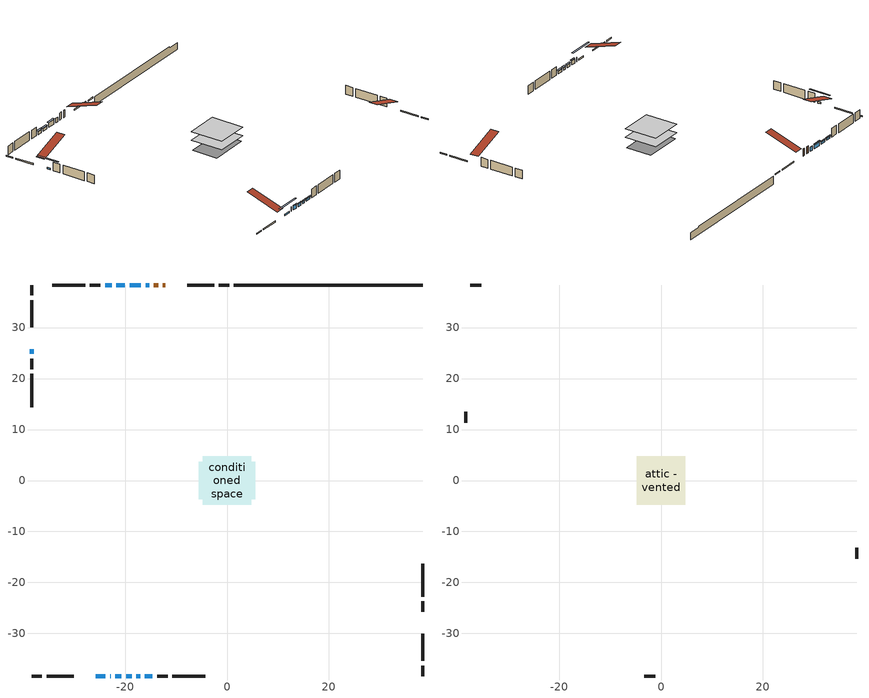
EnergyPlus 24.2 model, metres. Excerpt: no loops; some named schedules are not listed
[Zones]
conditioned space
 floor outside (Floor1 construction): -0.78,-0.78 -0.78,0.78 0.78,0.78 0.78,-0.78 z0.37
 floor adiabatic (AdiabaticFloorConstruction): -4.72,-4.72 -4.72,4.72 4.72,4.72 4.72,-4.72 z0.37
 floor foundation (Slab1 construction): -5.54,-3.71 -5.54,3.71 5.54,3.71 5.54,-3.71 z-1.92
 wall outside (RimJoist1 construction): 0.44,38.35 -1.62,38.35 / -38.35,-38.35 -36.3,-38.35 / -38.35,38.35 -38.35,36.3 / 38.35,-38.35 38.35,-36.3 z0.37:0.67
 wall outside (RimJoist2 construction): -2.55,38.35 -7.84,38.35 / -35.37,-38.35 -30.07,-38.35 / -38.35,35.37 -38.35,30.07 / 38.35,-35.37 38.35,-30.07 z0.37:0.67
 wall outside (AdiabaticWallConstruction 1): -12.13,38.35 -12.6,38.35 / -13.53,38.35 -14.35,38.35 z0.37:2.4
 wall outside (AdiabaticWallConstruction): -15.28,38.35 -15.98,38.35 / -22.93,-38.35 -22.82,-38.35 z0.37:1.59; -25.79,-38.35 -23.85,-38.35 / -38.35,25.79 -38.35,24.82 z0.37:0.8; -16.91,38.35 -19.12,38.35 z0.37:1.61; -20.05,38.35 -21.72,38.35 / -22.65,38.35 -23.93,38.35 / -17.8,-38.35 -17.03,-38.35 / -16.11,-38.35 -14.63,-38.35 z0.37:1.13; -21.89,-38.35 -20.72,-38.35 z0.37:1.49; -19.79,-38.35 -18.72,-38.35 z0.37:1.16
 wall outside (Wall1 construction): -24.85,38.35 -26.9,38.35 / -13.71,-38.35 -11.66,-38.35 / -38.35,23.89 -38.35,21.84 / 38.35,-25.79 38.35,-23.74 z0.37:2.81
 wall outside (Wall2 construction): -27.83,38.35 -34.33,38.35 / -10.73,-38.35 -4.23,-38.35 / -38.35,20.91 -38.35,14.42 / 38.35,-22.81 38.35,-16.31 z0.37:2.81
 wall foundation (FoundationWall1 construction): 1.37,38.35,-1.92 1.37,38.35,0.37 34.66,38.35,0.37 34.66,38.35,0.03 38.35,38.35,0.03 38.35,38.35,-1.92
 window (WindowConstruction 7): -15.28,38.35 -15.98,38.35 z0.37:1.59
 window (WindowConstruction 9): -25.79,-38.35 -23.85,-38.35 z0.37:0.8
 window (WindowConstruction 10): -38.35,25.79 -38.35,24.82 z0.37:0.8
 window (WindowConstruction): -16.91,38.35 -19.12,38.35 z0.37:1.61
 window (WindowConstruction 1): -20.05,38.35 -21.72,38.35 z0.37:1.13
 window (WindowConstruction 2): -22.65,38.35 -23.92,38.35 z0.37:1.13
 window (WindowConstruction 8): -22.92,-38.35 -22.82,-38.35 z0.37:1.59
 window (WindowConstruction 3): -21.89,-38.35 -20.72,-38.35 z0.37:1.49
 window (WindowConstruction 4): -19.79,-38.35 -18.73,-38.35 z0.37:1.16
 window (WindowConstruction 5): -17.8,-38.35 -17.03,-38.35 z0.37:1.13
 window (WindowConstruction 6): -16.11,-38.35 -14.63,-38.35 z0.37:1.13
 door (Door): -12.13,38.35 -12.6,38.35 z0.37:2.4
 door (Door 1): -13.53,38.35 -14.35,38.35 z0.37:2.4
 ceiling adiabatic (AdiabaticFloorConstruction): 4.72,-4.72 4.72,4.72 -4.72,4.72 -4.72,-4.72 z0.37
attic - vented
 floor to conditioned space (Floor2 construction Reversed): -4.73,-4.73 -4.73,4.73 4.73,4.73 4.73,-4.73 z2.81
 wall outside (Wall3 construction): -35.25,38.35 -37.42,38.35 / -3.3,-38.35 -1.13,-38.35 / -38.35,13.49 -38.35,11.32 / 38.35,-15.38 38.35,-13.21 z0.37:2.81
 roof outside (Roof1 construction): -11.2,38.35,2.81 -11.2,29.15,5.88 -8.77,29.15,5.88 -8.77,38.35,2.81; -26.71,-38.35,2.81 -26.71,-29.15,5.88 -29.14,-29.15,5.88 -29.14,-38.35,2.81; -38.35,26.71,2.81 -29.15,26.71,5.88 -29.15,29.14,5.88 -38.35,29.14,2.81; 38.35,-26.71,2.81 29.15,-26.71,5.88 29.15,-29.14,5.88 38.35,-29.14,2.81
shading: -21.21,-38.35 -28.42,-38.35 -28.42,-38.77 -21.21,-38.77 z3.44; -38.35,22.18 -38.35,28.42 -38.77,28.42 -38.77,22.18 z3.44; -19.32,38.35 -16.71,38.35 -16.71,38.77 -19.32,38.77 z1.81; -21.92,38.35 -19.85,38.35 -19.85,38.77 -21.92,38.77 z1.33; -24.13,38.35 -22.45,38.35 -22.45,38.77 -24.13,38.77 z1.33; -20.52,-38.35 -22.09,-38.35 -22.09,-38.77 -20.52,-38.77 z1.69; -18.52,-38.35 -19.99,-38.35 -19.99,-38.77 -18.52,-38.77 z1.36; -16.83,-38.35 -18,-38.35 -18,-38.77 -16.83,-38.77 z1.33; -14.43,-38.35 -16.31,-38.35 -16.31,-38.77 -14.43,-38.77 z1.33
[Building]
Building 1: Terrain=Suburbs
[Site:Location]
Edmonton Intl AP_AB: Latitude {deg}=53.31; Longitude {deg}=-113.58; Time Zone {hr}=-7; Elevation {m}=723; Keep Site Location Information=Yes
[Site:GroundTemperature:Shallow]
-1.56185, -3.61833, -3.78302, -2.80711, 1.11059, 5.01004, 8.39065, 10.5322, 10.7141, 8.97234, 5.67794, 1.89811
[Site:WaterMainsTemperature]
Calculation Method=Schedule; Temperature Schedule=mains temperature schedule
[Material] Roughness=Rough; Thermal Absorptance=0.9
Name | Thickness {m} | Conductivity {W/m-K} | Density {kg/m3} | Specific Heat {J/kg-K} | Solar Absorptance | Visible Absorptance
asphalt or fiberglass shingles | 0.00635 | 0.162714 | 1121.4 | 1465.45 | 0.4 | 0.4
ceiling loosefill ins | 0.254 | 0.0480833 | 16.02 | 1046.75 | 0.7 | 0.7
ceiling stud and cavity | 0.1397 | 0.458589 | 65.682 | 1177.47 | 0.7 | 0.7
concrete 4.0 in. | 0.1016 | 1.803125 | 2242.8 | 837.4 | 0.7 | 0.7
concrete 8.0 in. | 0.2032 | 1.803125 | 2242.8 | 837.4 | 0.7 | 0.7
door material | 0.04445 | 0.053851 | 512.64 | 1214.23 | 0.7 | 0.7
exterior vertical ins | 0.0457286 | 0.029427 | 32.04 | 1214.23 | 0.7 | 0.7
floor covering | 0.0127 | 0.0433444 | 54.468 | 1339.84 | 0.6 | 0.6
floor rigid ins | 0.051816 | 0.029427 | 32.04 | 1214.23 | 0.7 | 0.7
floor rigid ins 1; wall rigid ins | 0.512978 | 0.029427 | 32.04 | 1214.23 | 0.7 | 0.7
floor stud and cavity | 0.1397 | 0.0998965 | 92.3553 | 1139.71 | 0.7 | 0.7
floor stud and cavity 1 | 0.1397 | 1.75129 | 37.0049 | 1207.88 | 0.7 | 0.7
furniture material conditioned space 1 | 0.1524 | 0.115458 | 640.8 | 1214.23 | 0.6 | 0.6
gypsum board | 0.0127 | 0.160291 | 801 | 837.4 | 0.6 | 0.6
gypsum board 1 | 0.0127 | 0.160291 | 801 | 837.4 | 0.7 | 0.7
osb sheathing 0.5 in. | 0.0127 | 0.115458 | 512.64 | 1214.23 | 0.7 | 0.7
osb sheathing 0.75 in. | 0.01905 | 0.115458 | 512.64 | 1214.23 | 0.7 | 0.7
osb sheathing 2.0 in. | 0.0508 | 0.115458 | 512.64 | 1214.23 | 0.7 | 0.7
rim joist stud and cavity | 0.0508 | 0.0297859 | 125.044 | 1163.47 | 0.6 | 0.6
rim joist stud and cavity 1 | 0.0508 | 0.0315101 | 125.044 | 1163.47 | 0.6 | 0.6
wall stud and cavity | 0.1397 | 0.0983129 | 139.0536 | 1170.24 | 0.7 | 0.7
wall stud and cavity 1 | 0.1397 | 0.101068 | 139.0536 | 1170.24 | 0.7 | 0.7
wall stud and cavity 2 | 0.0889 | 6.1454 | 50.32683 | 1063.81 | 0.6 | 0.6
wall stud and cavity 3 | 0.0889 | 0.380278 | 52.3479 | 1209.89 | 0.7 | 0.7
wall stud and cavity 4 | 0.0889 | 0.391764 | 83.0341 | 1211.67 | 0.7 | 0.7
wood siding | 0.0254 | 0.102417 | 544.68 | 1172.36 | 0.4 | 0.4
wood siding 1 | 0.00254 | 0.102417 | 544.68 | 1172.36 | 0.4 | 0.4
wood siding 2; wood siding 3; wood siding 4 | 0.0254 | 0.102417 | 544.68 | 1172.36 | 0.7 | 0.7
[WindowMaterial:SimpleGlazingSystem]
Name | U-Factor {W/m2-K} | Solar Heat Gain Coefficient
WindowMaterial | 1.72157 | 0.54
WindowMaterial 1 | 1.896452 | 0.49
WindowMaterial 2 | 1.9379 | 0.47
WindowMaterial 3 | 1.84762 | 0.5
WindowMaterial 4 | 1.95948 | 0.47
WindowMaterial 5 | 2.43132 | 0.48
WindowMaterial 6 | 1.91462 | 0.48
WindowMaterial 7 | 3.310274 | 0.62
WindowMaterial 8 | 3.28416 | 0.45
WindowMaterial 9 | 5.4435 | 0.48
[Construction]
AdiabaticFloorConstruction: floor stud and cavity 1, floor rigid ins 1, osb sheathing 0.75 in., floor covering
AdiabaticWallConstruction: wood siding 3, wall rigid ins, wall stud and cavity 3, gypsum board
AdiabaticWallConstruction 1: wood siding 4, wall rigid ins, wall stud and cavity 3, gypsum board
Door; Door 1: door material
Floor1 construction: floor stud and cavity, floor rigid ins, osb sheathing 0.75 in., floor covering
Floor2 construction Reversed: gypsum board, ceiling stud and cavity, ceiling loosefill ins
FoundationWall1 construction: concrete 8.0 in., gypsum board 1
furniture construction conditioned space 1: furniture material conditioned space 1
PartitionWallConstruction: gypsum board, wall stud and cavity 4, gypsum board
RimJoist1 construction: wood siding 2, osb sheathing 2.0 in., rim joist stud and cavity
RimJoist2 construction: wood siding 2, osb sheathing 2.0 in., rim joist stud and cavity 1
Roof1 construction: asphalt or fiberglass shingles
Slab1 construction: concrete 4.0 in.
Wall1 construction: wood siding, osb sheathing 0.5 in., wall stud and cavity, gypsum board
Wall2 construction: wood siding, osb sheathing 0.5 in., wall stud and cavity 1, gypsum board
Wall3 construction: wood siding 1, wall stud and cavity 2
WindowConstruction: WindowMaterial
WindowConstruction 1: WindowMaterial 1
WindowConstruction 10; WindowConstruction 9: WindowMaterial 9
WindowConstruction 2: WindowMaterial 2
WindowConstruction 3: WindowMaterial 3
WindowConstruction 4: WindowMaterial 4
WindowConstruction 5: WindowMaterial 5
WindowConstruction 6: WindowMaterial 6
WindowConstruction 7: WindowMaterial 7
WindowConstruction 8: WindowMaterial 8
[Zone] Multiplier=1; Part of Total Floor Area=Yes
Name | Volume {m3}
attic - vented | 44.491
conditioned space | 424.4
[Space]
Name | Zone | Volume {m3}
attic - vented 1 | attic - vented | 44.491
conditioned space 1 | conditioned space | 424.4
[ZoneInfiltration:EffectiveLeakageArea]
infil attic - vented 1: Zone or Space=attic - vented 1; Schedule=Always On Discrete; Effective Air Leakage Area {cm2}=3106.78; Stack Coefficient=0.000382934; Wind Coefficient=1.32215e-05
[ZoneMixing]
whole house fan mix: Zone or Space=attic - vented; Schedule=Always On Continuous; Design Flow Rate Calculation Method=Flow/Zone; Design Flow Rate {m3/s}=0; Source Zone or Space=conditioned space
[SurfaceProperty:ExposedFoundationPerimeter]
Slab1: Exposed Perimeter Calculation Method=TotalExposedPerimeter; Total Exposed Perimeter {m}=36.984
[InternalMass] Zone or ZoneList=conditioned space; Space or SpaceList=conditioned space 1
Name | Construction | Surface Area {m2}
furniture mass conditioned space 1 | furniture construction conditioned space 1 | 69.5442
partition wall mass | PartitionWallConstruction | 173.86
[Lights]
interior lighting: Zone or ZoneList or Space or SpaceList=conditioned space 1; Schedule=interior lighting schedule; Design Level Calculation Method=LightingLevel; Lighting Level {W}=343.2; Return Air Fraction=0; Fraction Radiant=0.6; Fraction Visible=0.2; Fraction Replaceable=1
[People]
occupants: Zone or ZoneList or Space or SpaceList=conditioned space 1; Number of People Schedule=occupants schedule; Number of People Calculation Method=People; Number of People=3; Fraction Radiant=0.314171; Sensible Heat Fraction=0.56303; Activity Level Schedule=occupants activity schedule; Carbon Dioxide Generation Rate {m3/s-W}=0; Enable ASHRAE 55 Comfort Warnings=No; Mean Radiant Temperature Calculation Type=EnclosureAveraged
[ElectricEquipment] Zone or ZoneList or Space or SpaceList=conditioned space 1; Design Level Calculation Method=EquipmentLevel
Name | Schedule | Design Level {W} | Fraction Latent | Fraction Radiant | Fraction Lost
clothes dryer | clothes dryer schedule | 140.772 | 0.015 | 0.081 | 0.85
clothes washer | clothes washer schedule | 32.1985 | 0.03 | 0.162 | 0.7
cooking range | cooking range schedule | 215.147 | 0.08 | 0.432 | 0.2
dishwasher | dishwasher schedule | 66.8632 | 0.3 | 0.18 | 0.4
fridge | fridge schedule | 72.9452 | 0 | 0.6 | 0
mech vent bath fan 0 | mech vent bath fan 0 schedule | 50.2 | 0 | 0 | 1
mech vent bath fan 1 | mech vent bath fan 1 schedule | 50.2 | 0 | 0 | 1
mech vent house fan | mech vent house fan schedule | 0 | 0 | 0 | 1
mech vent house fan cfis | mech vent house fan cfis schedule | 0 | 0 | 0 | 0
mech vent range fan 0 | mech vent range fan 0 schedule | 57 | 0 | 0 | 1
misc plug loads | misc plug loads schedule | 494.7 | 0.045 | 0.513 | 0.1
whole house fan | Always On Discrete | 0 | 0 | 0 | 1
[OtherEquipment] Zone or ZoneList or Space or SpaceList=conditioned space 1; Design Level Calculation Method=EquipmentLevel
Name | Fuel Type | Schedule | Design Level {W} | Fraction Latent | Fraction Radiant | Fraction Lost
clothes dryer 1 | Electricity | clothes dryer schedule | 0 | 0.015 | 0.081 | 0.85
cooking range 1 | Electricity | cooking range schedule | 0 | 0.08 | 0.432 | 0.2
general water use latent | None | general water use schedule | 62.594 | 1 | 0 | 0
general water use sensible | None | general water use schedule | -61.6891 | 0 | 0.6 | 0
mech vent house fan latent load | None | Always On Discrete | 0 | 1 | 0 | 0
mech vent house fan sensible load | None | Always On Discrete | 0 | 0 | 0 | 0
water heater energy adjustment1 | NaturalGas | Always On Discrete | 0.01 | 0 | 0 | 1
[ZoneInfiltration:DesignFlowRate] Zone or ZoneList or Space or SpaceList=conditioned space 1; Schedule=Always On Discrete; Design Flow Rate Calculation Method=Flow/Zone; Design Flow Rate {m3/s}=0
infil flow; natural vent flow; whole house fan flow
[AvailabilityManager:Scheduled]
furnace airloop Availability Manager: Schedule=Always On Discrete
[Foundation:Kiva]
Foundation Kiva 1: Initial Indoor Air Temperature {C}=18; Wall Height Above Grade {m}=0.369997; Wall Depth Below Slab {m}=0.2032; Custom Block Material Name 1=exterior vertical ins; Custom Block Depth 1 {m}=2.28999; Custom Block X Position 1 {m}=0.2159; Custom Block Z Position 1 {m}=0
[Foundation:Kiva:Settings]
Soil Conductivity {W/m-K}=0.849921; Soil Density {kg/m3}=1842.3; Soil Specific Heat {J/kg-K}=418.7; Ground Solar Absorptivity=0.9; Ground Thermal Absorptivity=0.9; Ground Surface Roughness {m}=0.03; Far-Field Width {m}=40; Deep-Ground Boundary Condition=ZeroFlux; Deep-Ground Depth {m}=40; Minimum Cell Dimension {m}=0.2; Maximum Cell Growth Coefficient=3; Simulation Timestep=Timestep
[Exterior:Lights]
exterior lighting: Schedule=exterior lighting schedule; Design Level {W}=75.6
[EnergyManagementSystem:GlobalVariable]
furnace_airloop_Fan_RTF
infil_program_Qfan
infil_program_Qinf
natural_vent_program_Qnv
natural_vent_program_Qwhf
[EnergyManagementSystem:Sensor]
Name | Output:Variable or Output:Meter Index Key | Output:Variable or Output:Meter
airflow_gain | infil flow | Infiltration Sensible Heat Gain Energy
airflow_gain_1 | natural vent flow | Infiltration Sensible Heat Gain Energy
airflow_gain_2 | whole house fan flow | Infiltration Sensible Heat Gain Energy
airflow_loss | infil flow | Infiltration Sensible Heat Loss Energy
airflow_loss_1 | natural vent flow | Infiltration Sensible Heat Loss Energy
airflow_loss_2 | whole house fan flow | Infiltration Sensible Heat Loss Energy
clg_load_cond |  | Cooling:EnergyTransfer:Zone:CONDITIONED SPACE
clg_sp_s; clg_sp_s_1 | cooling setpoint | Schedule Value
clothes_dryer_exhaust_0_sch_s | clothes dryer exhaust 0 schedule | Schedule Value
cool_season | cooling season schedule | Schedule Value
htg_load_cond |  | Heating:EnergyTransfer:Zone:CONDITIONED SPACE
htg_sp_s; htg_sp_s_1 | heating setpoint | Schedule Value
ig_ee_conv | clothes dryer | Electric Equipment Convective Heating Energy
ig_ee_conv_2 | cooking range | Electric Equipment Convective Heating Energy
ig_ee_conv_4 | fridge | Electric Equipment Convective Heating Energy
ig_ee_conv_5 | misc plug loads | Electric Equipment Convective Heating Energy
ig_ee_conv_6 | whole house fan | Electric Equipment Convective Heating Energy
ig_ee_rad | clothes dryer | Electric Equipment Radiant Heating Energy
ig_ee_rad_2 | cooking range | Electric Equipment Radiant Heating Energy
ig_ee_rad_4 | fridge | Electric Equipment Radiant Heating Energy
ig_ee_rad_5 | misc plug loads | Electric Equipment Radiant Heating Energy
ig_ee_rad_6 | whole house fan | Electric Equipment Radiant Heating Energy
ig_lgt_conv | interior lighting | Lights Convective Heating Energy
ig_lgt_rad | interior lighting | Lights Radiant Heating Energy
ig_lgt_vis | interior lighting | Lights Visible Radiation Heating Energy
ig_oe_conv | clothes dryer 1 | Other Equipment Convective Heating Energy
ig_oe_conv_1 | cooking range 1 | Other Equipment Convective Heating Energy
ig_oe_conv_2 | general water use latent | Other Equipment Convective Heating Energy
ig_oe_conv_3 | general water use sensible | Other Equipment Convective Heating Energy
ig_oe_conv_4 | water heater energy adjustment1 | Other Equipment Convective Heating Energy
ig_oe_rad | clothes dryer 1 | Other Equipment Radiant Heating Energy
ig_oe_rad_1 | cooking range 1 | Other Equipment Radiant Heating Energy
ig_oe_rad_2 | general water use latent | Other Equipment Radiant Heating Energy
ig_oe_rad_3 | general water use sensible | Other Equipment Radiant Heating Energy
ig_oe_rad_4 | water heater energy adjustment1 | Other Equipment Radiant Heating Energy
ig_ppl_conv | occupants | People Convective Heating Energy
ig_ppl_rad | occupants | People Radiant Heating Energy
im_conv | furniture mass conditioned space 1 | Surface Inside Face Convection Heat Gain Energy
im_conv_1 | partition wall mass | Surface Inside Face Convection Heat Gain Energy
im_ig | furniture mass conditioned space 1 | Surface Inside Face Internal Gains Radiation Heat Gain Energy
im_ig_1 | partition wall mass | Surface Inside Face Internal Gains Radiation Heat Gain Energy
im_lgt | furniture mass conditioned space 1 | Surface Inside Face Lights Radiation Heat Gain Energy
im_lgt_1 | partition wall mass | Surface Inside Face Lights Radiation Heat Gain Energy
im_sol | furniture mass conditioned space 1 | Surface Inside Face Solar Radiation Heat Gain Energy
im_sol_1 | partition wall mass | Surface Inside Face Solar Radiation Heat Gain Energy
im_surf | furniture mass conditioned space 1 | Surface Inside Face Net Surface Thermal Radiation Heat Gain Energy
im_surf_1 | partition wall mass | Surface Inside Face Net Surface Thermal Radiation Heat Gain Energy
mech_vent_bath_fan_0_sch_s | mech vent bath fan 0 schedule | Schedule Value
mech_vent_bath_fan_1_sch_s | mech vent bath fan 1 schedule | Schedule Value
mech_vent_range_fan_0_sch_s | mech vent range fan 0 schedule | Schedule Value
mv_conv | mech vent bath fan 0 | Electric Equipment Convective Heating Energy
mv_conv_1 | mech vent bath fan 1 | Electric Equipment Convective Heating Energy
mv_conv_2 | mech vent house fan | Electric Equipment Convective Heating Energy
mv_conv_3 | mech vent house fan cfis | Electric Equipment Convective Heating Energy
mv_conv_4 | mech vent range fan 0 | Electric Equipment Convective Heating Energy
mv_conv_5 | mech vent house fan latent load | Other Equipment Convective Heating Energy
mv_conv_6 | mech vent house fan sensible load | Other Equipment Convective Heating Energy
mv_rad | mech vent bath fan 0 | Electric Equipment Radiant Heating Energy
mv_rad_1 | mech vent bath fan 1 | Electric Equipment Radiant Heating Energy
mv_rad_2 | mech vent house fan | Electric Equipment Radiant Heating Energy
mv_rad_3 | mech vent house fan cfis | Electric Equipment Radiant Heating Energy
mv_rad_4 | mech vent range fan 0 | Electric Equipment Radiant Heating Energy
mv_rad_5 | mech vent house fan latent load | Other Equipment Radiant Heating Energy
mv_rad_6 | mech vent house fan sensible load | Other Equipment Radiant Heating Energy
natural_vent_s | natural vent schedule | Schedule Value
out_pb_s |  | Site Outdoor Air Barometric Pressure
out_wt_s |  | Site Outdoor Air Humidity Ratio
site_vw_s |  | Site Wind Speed
ss_back_out | Window1 | Surface Window Shortwave from Zone Back Out Window Heat Transfer Rate
ss_back_out_1 | Window10 | Surface Window Shortwave from Zone Back Out Window Heat Transfer Rate
ss_back_out_10 | Window9 | Surface Window Shortwave from Zone Back Out Window Heat Transfer Rate
ss_back_out_2 | Window12 | Surface Window Shortwave from Zone Back Out Window Heat Transfer Rate
ss_back_out_3 | Window2 | Surface Window Shortwave from Zone Back Out Window Heat Transfer Rate
ss_back_out_4 | Window3 | Surface Window Shortwave from Zone Back Out Window Heat Transfer Rate
ss_back_out_5 | Window4 | Surface Window Shortwave from Zone Back Out Window Heat Transfer Rate
ss_back_out_6 | Window5 | Surface Window Shortwave from Zone Back Out Window Heat Transfer Rate
ss_back_out_7 | Window6 | Surface Window Shortwave from Zone Back Out Window Heat Transfer Rate
ss_back_out_8 | Window7 | Surface Window Shortwave from Zone Back Out Window Heat Transfer Rate
ss_back_out_9 | Window8 | Surface Window Shortwave from Zone Back Out Window Heat Transfer Rate
ss_conv | Door1 | Surface Inside Face Convection Heat Gain Energy
ss_conv_1 | Door2 | Surface Inside Face Convection Heat Gain Energy
ss_conv_10 | Window7 | Surface Inside Face Convection Heat Gain Energy
ss_conv_11 | Window8 | Surface Inside Face Convection Heat Gain Energy
ss_conv_12 | Window9 | Surface Inside Face Convection Heat Gain Energy
ss_conv_2 | Window1 | Surface Inside Face Convection Heat Gain Energy
ss_conv_3 | Window10 | Surface Inside Face Convection Heat Gain Energy
ss_conv_4 | Window12 | Surface Inside Face Convection Heat Gain Energy
ss_conv_5 | Window2 | Surface Inside Face Convection Heat Gain Energy
ss_conv_6 | Window3 | Surface Inside Face Convection Heat Gain Energy
ss_conv_7 | Window4 | Surface Inside Face Convection Heat Gain Energy
ss_conv_8 | Window5 | Surface Inside Face Convection Heat Gain Energy
ss_conv_9 | Window6 | Surface Inside Face Convection Heat Gain Energy
ss_ig | Door1 | Surface Inside Face Internal Gains Radiation Heat Gain Energy
ss_ig_1 | Door2 | Surface Inside Face Internal Gains Radiation Heat Gain Energy
ss_ig_10 | Window7 | Surface Inside Face Internal Gains Radiation Heat Gain Energy
ss_ig_11 | Window8 | Surface Inside Face Internal Gains Radiation Heat Gain Energy
ss_ig_12 | Window9 | Surface Inside Face Internal Gains Radiation Heat Gain Energy
ss_ig_2 | Window1 | Surface Inside Face Internal Gains Radiation Heat Gain Energy
ss_ig_3 | Window10 | Surface Inside Face Internal Gains Radiation Heat Gain Energy
ss_ig_4 | Window12 | Surface Inside Face Internal Gains Radiation Heat Gain Energy
ss_ig_5 | Window2 | Surface Inside Face Internal Gains Radiation Heat Gain Energy
ss_ig_6 | Window3 | Surface Inside Face Internal Gains Radiation Heat Gain Energy
ss_ig_7 | Window4 | Surface Inside Face Internal Gains Radiation Heat Gain Energy
ss_ig_8 | Window5 | Surface Inside Face Internal Gains Radiation Heat Gain Energy
ss_ig_9 | Window6 | Surface Inside Face Internal Gains Radiation Heat Gain Energy
ss_lgt | Door1 | Surface Inside Face Lights Radiation Heat Gain Energy
ss_lgt_1 | Door2 | Surface Inside Face Lights Radiation Heat Gain Energy
ss_sol | Door1 | Surface Inside Face Solar Radiation Heat Gain Energy
ss_sol_1 | Door2 | Surface Inside Face Solar Radiation Heat Gain Energy
ss_surf | Door1 | Surface Inside Face Net Surface Thermal Radiation Heat Gain Energy
ss_surf_1 | Door2 | Surface Inside Face Net Surface Thermal Radiation Heat Gain Energy
ss_surf_10 | Window7 | Surface Inside Face Net Surface Thermal Radiation Heat Gain Energy
ss_surf_11 | Window8 | Surface Inside Face Net Surface Thermal Radiation Heat Gain Energy
ss_surf_12 | Window9 | Surface Inside Face Net Surface Thermal Radiation Heat Gain Energy
ss_surf_2 | Window1 | Surface Inside Face Net Surface Thermal Radiation Heat Gain Energy
ss_surf_3 | Window10 | Surface Inside Face Net Surface Thermal Radiation Heat Gain Energy
ss_surf_4 | Window12 | Surface Inside Face Net Surface Thermal Radiation Heat Gain Energy
ss_surf_5 | Window2 | Surface Inside Face Net Surface Thermal Radiation Heat Gain Energy
ss_surf_6 | Window3 | Surface Inside Face Net Surface Thermal Radiation Heat Gain Energy
ss_surf_7 | Window4 | Surface Inside Face Net Surface Thermal Radiation Heat Gain Energy
ss_surf_8 | Window5 | Surface Inside Face Net Surface Thermal Radiation Heat Gain Energy
ss_surf_9 | Window6 | Surface Inside Face Net Surface Thermal Radiation Heat Gain Energy
ss_trans_in | Window1 | Surface Window Transmitted Solar Radiation Rate
ss_trans_in_1 | Window10 | Surface Window Transmitted Solar Radiation Rate
ss_trans_in_10 | Window9 | Surface Window Transmitted Solar Radiation Rate
ss_trans_in_2 | Window12 | Surface Window Transmitted Solar Radiation Rate
ss_trans_in_3 | Window2 | Surface Window Transmitted Solar Radiation Rate
ss_trans_in_4 | Window3 | Surface Window Transmitted Solar Radiation Rate
ss_trans_in_5 | Window4 | Surface Window Transmitted Solar Radiation Rate
ss_trans_in_6 | Window5 | Surface Window Transmitted Solar Radiation Rate
ss_trans_in_7 | Window6 | Surface Window Transmitted Solar Radiation Rate
ss_trans_in_8 | Window7 | Surface Window Transmitted Solar Radiation Rate
ss_trans_in_9 | Window8 | Surface Window Transmitted Solar Radiation Rate
ss_trans_out | Window1 | Surface Inside Face Initial Transmitted Diffuse Transmitted Out Window Solar Radiation Rate
ss_trans_out_1 | Window10 | Surface Inside Face Initial Transmitted Diffuse Transmitted Out Window Solar Radiation Rate
ss_trans_out_10 | Window9 | Surface Inside Face Initial Transmitted Diffuse Transmitted Out Window Solar Radiation Rate
ss_trans_out_2 | Window12 | Surface Inside Face Initial Transmitted Diffuse Transmitted Out Window Solar Radiation Rate
ss_trans_out_3 | Window2 | Surface Inside Face Initial Transmitted Diffuse Transmitted Out Window Solar Radiation Rate
ss_trans_out_4 | Window3 | Surface Inside Face Initial Transmitted Diffuse Transmitted Out Window Solar Radiation Rate
